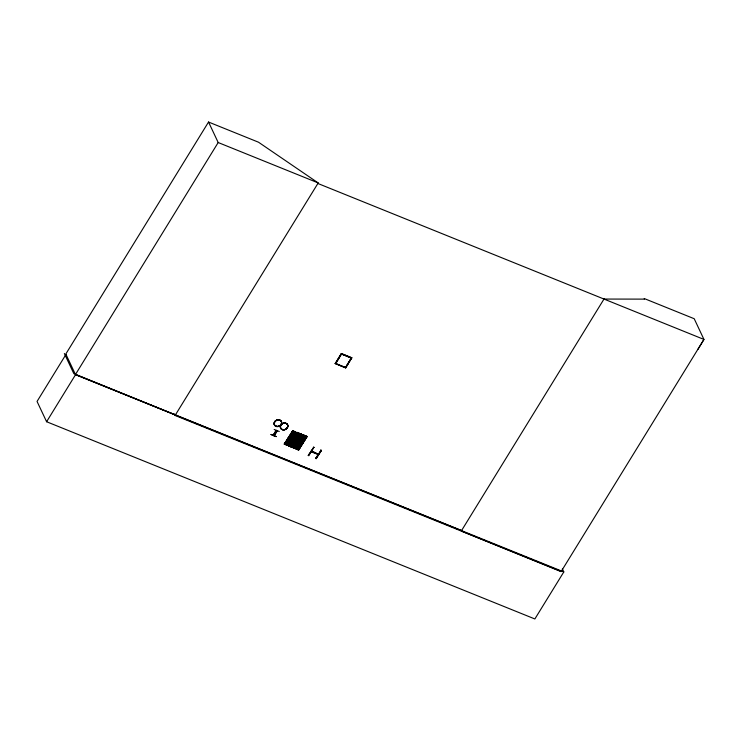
<?xml version="1.0" encoding="UTF-8"?>
<svg xmlns="http://www.w3.org/2000/svg" width="741" height="741" viewBox="0 0 741 741"><rect width="100%" height="100%" fill="white"/><g stroke="black" fill="none" stroke-linecap="round" stroke-linejoin="round"><path stroke-width="1.11" d="M274.8 433.179L275.383 433.42L274.883 433.281M270.965 434.43L276.18 436.514M311.544 451.325L311.22 451.825L318.148 454.529C314.341 451.297 304.449 448.777 318.361 454.187L318.148 454.529M697.809 349.548L703.95 339.434L694.206 318.723L644.225 298.54L644.503 299.123L603.989 299.058M208.536 122.033L218.187 142.531L318.213 182.934L175.08 415.451L561.224 571.431L703.95 339.434L317.815 183.453L318.148 182.907L258.516 142.216L208.536 122.033L65.81 354.031L75.536 374.696L563.808 571.932L534.863 618.967L46.6 421.731L37.05 401.446L65.986 354.411M218.187 142.531L75.452 374.529L461.597 530.51M46.6 421.731L75.536 374.696M274.161 429.493L279.283 431.494M273.086 435.384L276.171 430.391M273.373 435.504L276.337 430.345L273.262 435.338M273.901 435.588L276.977 430.595L274.013 435.745M274.244 435.856L277.291 430.845M335.228 363.507L341.369 353.54L351.771 357.746L345.714 367.879L335.228 363.507L345.714 367.879M335.312 363.683L341.369 353.54M335.692 363.349L341.481 353.929L351.391 358.07L345.602 367.49L335.775 363.516L341.481 353.929M351.317 357.903L345.602 367.49M345.639 367.712L351.771 357.746M604.323 298.512L461.263 531.047L561.104 571.617M308.247 455.493L313.851 447.36L308.247 455.465L308.83 455.724L313.814 447.129M320.946 450.25L315.685 458.484L321.372 450.426L316.259 458.716L315.712 458.429M315.805 458.503L321.335 450.408M292.714 430.688L284.201 444.109L286.962 445.221L295.418 431.781L294.714 431.531L286.258 444.98L287.165 445.35L295.622 431.91L292.815 430.669M284.387 444.128L292.788 430.623L293.343 430.901L284.859 444.322M293.019 430.817L284.535 444.248L293.556 431.03L284.692 444.304M286.656 445.146L295.066 431.679M295.594 431.91L287.156 445.36M288.323 445.591L289.138 446.11L297.336 432.466L288.573 445.878L297.067 432.457M288.934 445.98L297.336 432.466M290.907 446.666L299.41 433.346L298.762 433.17L290.324 446.628L291.213 446.99L299.67 433.55L296.696 432.29L288.277 445.758L290.963 446.777L299.66 433.55M301.152 434.05L300.596 433.772L292.01 447.268L300.466 433.818L303.171 434.865L294.964 448.509L294.066 448.129L303.171 434.865L294.761 448.37L303.097 434.93M292.389 447.416L300.846 433.976M301.346 434.189L292.89 447.629L301.096 433.985L292.556 447.49L292.084 447.11M302.717 434.726L294.075 448.138L302.671 434.652L303.226 434.93M294.409 448.277L302.893 434.856M304.199 435.328L295.696 448.75L298.66 449.991L307.117 436.551L304.338 435.328M295.844 448.759L304.282 435.263L304.838 435.541L296.381 448.981L295.816 448.703M304.514 435.467L296.02 448.889L304.783 435.467L296.576 449.12L304.783 435.467M297.762 449.63L306.209 436.18L306.885 436.403L298.401 449.843L297.752 449.62L306.607 436.347M297.817 449.648L306.404 436.208M298.651 450L306.913 436.421M298.595 449.972L307.107 436.56M275.013 432.837L275.615 433.013L275.068 432.855M293.214 430.901L284.757 444.341L284.275 443.952M295.288 431.781L286.86 445.035M301.096 433.985L292.899 447.629M290.444 446.573L298.808 433.198M292.13 447.212L294.631 448.37M313.387 447.212L313.962 447.471M286.424 444.989L294.714 431.531M290.676 446.777L299.114 433.318M341.444 353.707L351.855 357.912M341.564 354.096L351.391 358.07M321.399 450.472L320.668 449.889M295.974 433.633L298.558 434.708M299.725 435.152L302.309 436.227M303.412 436.634L305.996 437.718M291.926 431.994L294.51 433.077M287.378 439.209L289.916 440.182M297.011 444.656L294.372 443.47M173.524 413.626L175.413 414.904L73.813 373.621L64.347 353.503M297.215 432.512L288.573 445.878M562.373 568.884L563.808 571.932M302.263 443.461L299.679 442.377M301.402 444.822L298.818 443.748M300.642 446.036L298.058 444.961M298.577 441.969L295.992 440.895M299.79 447.397L297.206 446.323M297.715 443.331L295.131 442.257M299.216 448.314L296.632 447.231M294.816 440.45L292.232 439.376M296.104 445.915L293.519 444.832M293.964 441.812L291.38 440.738M295.529 446.823L292.945 445.749M293.204 443.025L290.62 441.951M290.768 438.82L288.184 437.736M292.343 444.396L289.759 443.313M291.769 445.304L289.185 444.23M289.157 441.395L286.572 440.321M288.295 442.757L285.711 441.682M287.721 443.674L285.137 442.59M276.226 436.662L271.021 434.559M283.071 429.743A3.862 3.251 -25.2 0 0 287.721 425.139A3.853 3.242 -25.2 0 0 281.45 424.343A3.862 3.251 -25.2 0 0 283.071 429.743A3.844 3.233 -25.2 0 0 287.703 425.149A3.862 3.251 -25.2 0 0 281.45 424.343A3.853 3.242 -25.2 0 0 283.071 429.734A3.853 3.242 -25.2 0 0 287.712 425.139A3.844 3.233 -25.2 0 0 281.46 424.352A3.844 3.233 -25.2 0 0 283.081 429.734M283.136 429.882A3.862 3.251 -25.2 0 0 287.786 425.269A3.862 3.251 -25.2 0 0 281.506 424.473A3.862 3.251 -25.2 0 0 283.136 429.882M276.912 426.575A3.862 3.251 -25.2 0 0 281.561 421.962A3.862 3.251 -25.2 0 0 275.291 421.166A3.862 3.251 -25.2 0 0 276.912 426.575A3.853 3.242 -25.2 0 0 281.552 421.972A3.853 3.242 -25.2 0 0 275.291 421.175A3.853 3.242 -25.2 0 0 276.921 426.566M276.856 426.445A3.862 3.251 -25.2 0 0 281.506 421.842A3.862 3.251 -25.2 0 0 275.226 421.045A3.862 3.251 -25.2 0 0 276.856 426.445A3.844 3.233 -25.2 0 0 281.487 421.851A3.844 3.233 -25.2 0 0 275.235 421.055A3.844 3.233 -25.2 0 0 276.865 426.436"/></g></svg>
